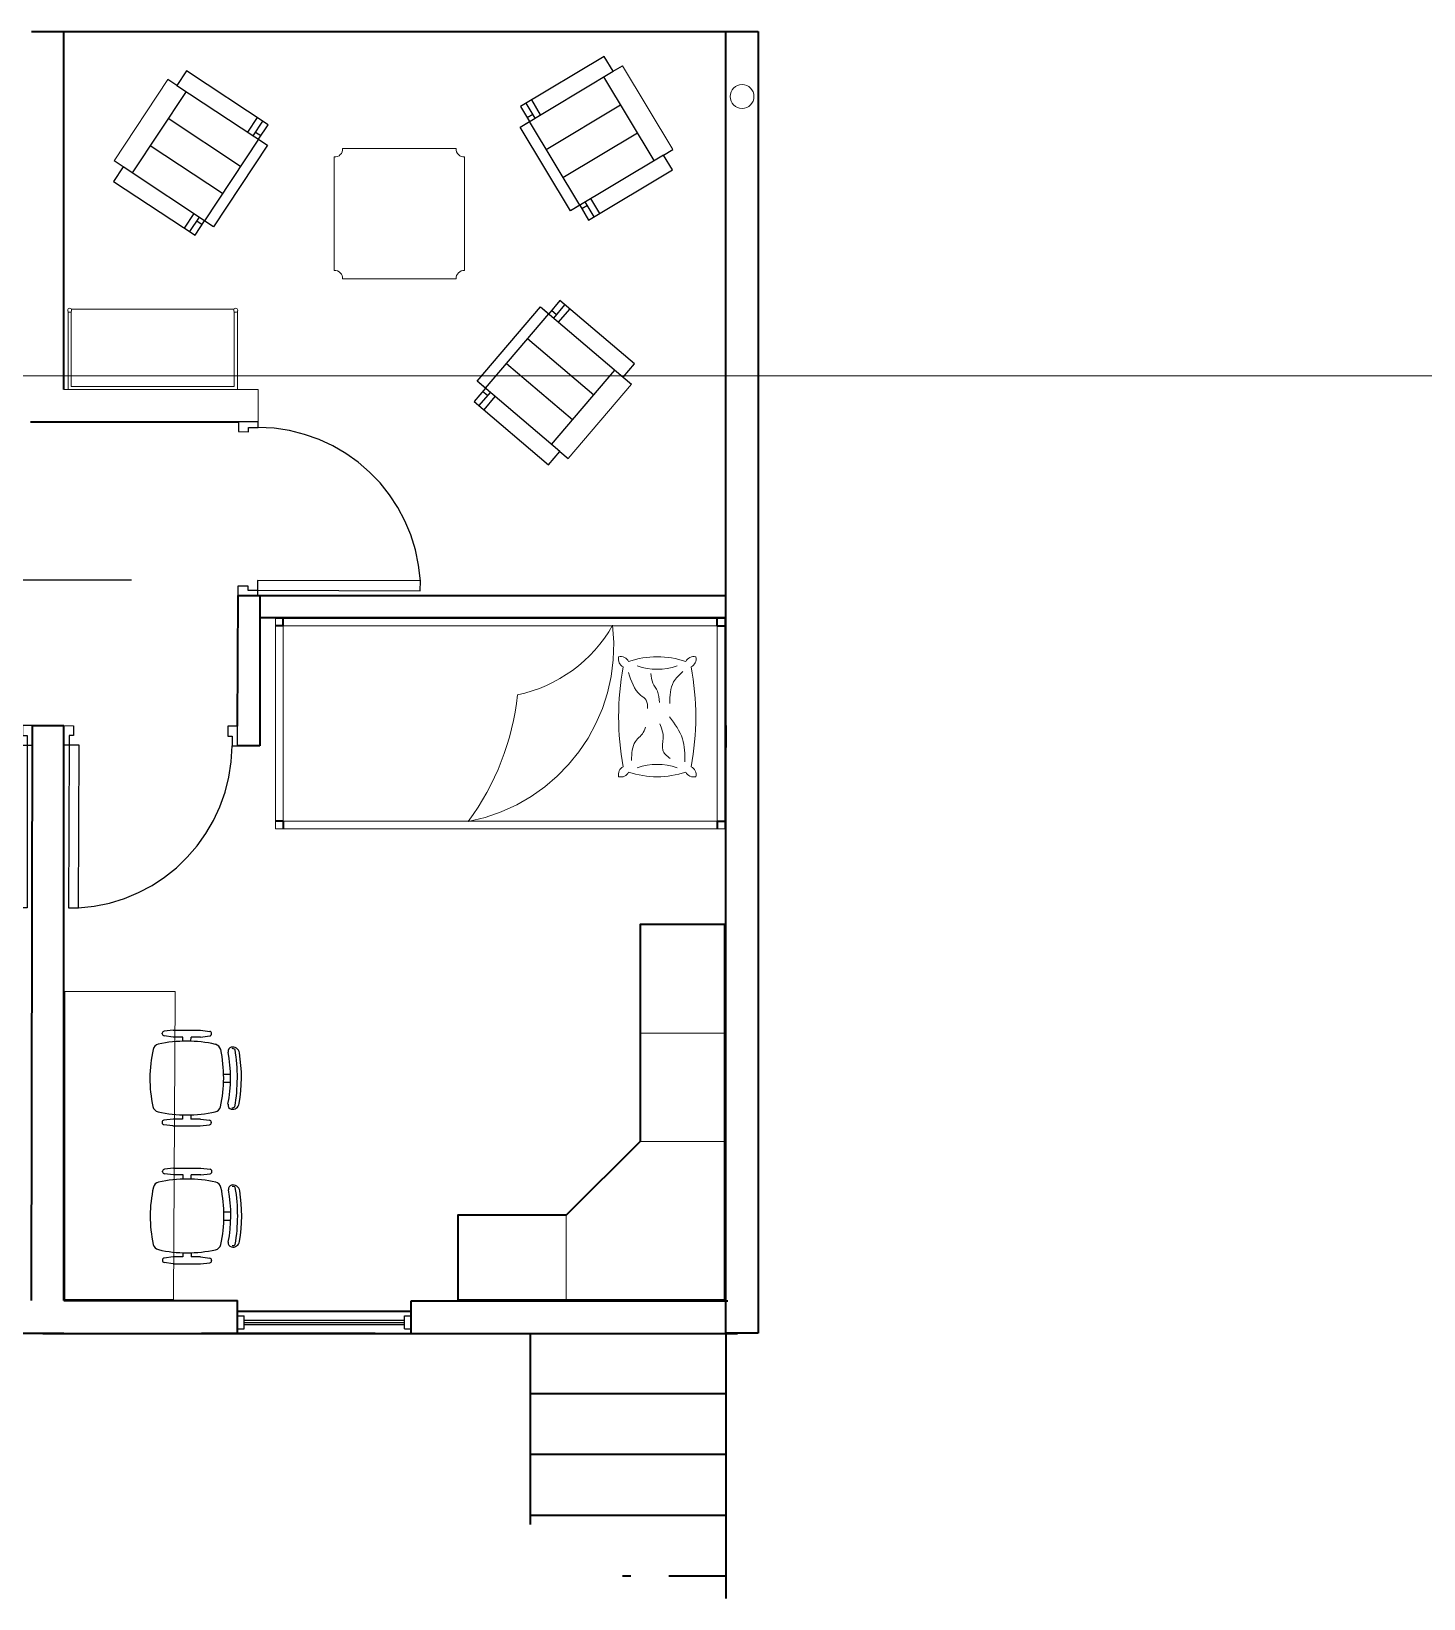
# Model space of a CAD drawing. Header units: metres. Extents: x -56 to -36, y -677 to -309.
# Drawn here: x -52.38 to -45.97, y -320.57 to -313.34 of the extents above; entities that cross this region are included whole.
import ezdxf

# ---------------------------------------------------------------- set-up
doc = ezdxf.new("R2010")
doc.units = ezdxf.units.M
doc.header["$LTSCALE"] = 5
doc.header["$MEASUREMENT"] = 0
doc.linetypes.add('HIDDEN', pattern=[0.375, 0.25, -0.125])
doc.layers.add('A-ANNO-NPLT', color=210, linetype='Continuous', lineweight=18, plot=False)
for name, color, linetype, lineweight in [('A-DOOR-FULL', 7, 'Continuous', 25), ('A-FLOR-LEVL', 7, 'Continuous', 35), ('A-FURN', 7, 'Continuous', 18), ('A-GLAZ-FULL', 4, 'Continuous', 25), ('A-WALL-FULL', 7, 'Continuous', 35), ('A-WALL-FULL-EXTR', 7, 'Continuous', 35), ('A-WALL-FULL-INTR', 7, 'Continuous', 35), ('ARREDI_attrezzature - furniture', 7, 'Continuous', 9)]:
    doc.layers.add(name, color=color, linetype=linetype, lineweight=lineweight)

# ---------------------------------------------------------------- blocks, each defined once
blk = doc.blocks.new('DOOR-75')
for points in [[(-0.07, 0.84), (-0.07, 0.09), (-0.025, 0.09), (-0.025, 0.84), (-0.07, 0.84)], [(-0.775, 0.09), (-0.8, 0.09), (-0.8, 0), (-0.755, 0), (-0.755, 0.045), (-0.775, 0.045), (-0.775, 0.09)], [(-0.025, 0.09), (0, 0.09), (0, 0), (-0.045, 0), (-0.045, 0.045), (-0.025, 0.045), (-0.025, 0.09)]]:
    blk.add_lwpolyline(points)
at = {"linetype": 'HIDDEN'}
blk.add_arc((-0.0225, 0.089), 0.7525, 93.61808, 179.92486, dxfattribs=at)
blk = doc.blocks.new('A$C7CBC2A67')
for p, q in [((-0.2682, 0.0953), (-0.2687, -0.0667)), ((-0.2682, 0.0953), (-0.2613, 0.1494)), ((-0.2464, 0.16), (-0.2492, 0.16)), ((-0.2277, 0.0951), (-0.2343, 0.1493)), ((-0.2279, 0.0384), (-0.2277, 0.0951)), ((0.2581, 0.0371), (0.2583, 0.0938)), ((0.2583, 0.0938), (0.2652, 0.1479)), ((0.2773, 0.1585), (0.2801, 0.1585)), ((0.2988, 0.0937), (0.2922, 0.1479)), ((0.2988, 0.0937), (0.2983, -0.0683)), ((-0.2032, 0.0384), (-0.2279, 0.0384)), ((0.2335, 0.0372), (0.2581, 0.0371)), ((-0.2687, -0.0667), (-0.262, -0.1209)), ((-0.2282, -0.0669), (-0.2351, -0.121)), ((-0.2282, -0.0669), (-0.228, -0.0102)), ((-0.2033, -0.0102), (-0.228, -0.0102)), ((0.2333, -0.0114), (0.258, -0.0115)), ((0.2578, -0.0682), (0.258, -0.0115)), ((0.2578, -0.0682), (0.2645, -0.1224)), ((0.2983, -0.0683), (0.2914, -0.1224)), ((-0.2472, -0.1316), (-0.25, -0.1316)), ((0.2765, -0.1331), (0.2793, -0.1331)), ((-0.1689, -0.2493), (-0.1688, -0.2487)), ((-0.0098, -0.2048), (-0.0099, -0.2453)), ((0.0388, -0.2049), (0.0387, -0.2454)), ((0.1976, -0.2503), (0.1975, -0.2497))]:
    blk.add_line(p, q)
for centre, radius, start, end in [((-0.1452, 0.1747), 0.0405, 102.23055, 167.45221), ((0.0135, -0.5576), 0.7897, 77.45221, 102.23055), ((0.1763, 0.1738), 0.0405, 12.23055, 77.45221), ((-0.2492, 0.1479), 0.0121, 89.84138, 172.71636), ((-0.2464, 0.1478), 0.0121, 6.9664, 89.84138), ((0.5861, 0.0119), 0.7897, 167.45221, 192.23055), ((-0.556, 0.0151), 0.7897, 347.45221, 12.23055), ((0.2773, 0.1464), 0.0121, 89.84138, 172.71636), ((0.2801, 0.1464), 0.0121, 6.9664, 89.84138), ((-0.25, -0.1194), 0.0121, 186.9664, 269.84138), ((-0.2471, -0.1195), 0.0121, 269.84138, 352.71636), ((-0.1461, -0.1468), 0.0405, 192.23055, 257.45221), ((0.1754, -0.1477), 0.0405, 282.23055, 347.45221), ((0.2765, -0.1209), 0.0121, 186.9664, 269.84138), ((0.2794, -0.1209), 0.0121, 269.84138, 352.71636), ((-0.1293, -0.2575), 0.0405, 167.45221, 260.16867), ((-0.1452, -0.2546), 0.0243, 79.0817, 167.45221), ((-0.1414, -0.2574), 0.0196, 167.45221, 225.50974), ((0.017, 0.7231), 1.0093, 260.17749, 279.50527), ((0.0166, 0.5845), 0.7897, 257.45221, 282.23055), ((0.0166, 0.5845), 0.8302, 259.0817, 280.60107), ((0.1579, -0.2583), 0.0405, 279.51409, 12.23055), ((0.1739, -0.2554), 0.0243, 12.23055, 100.60107), ((0.17, -0.2583), 0.0196, 314.17302, 12.23055), ((0.0166, 0.5845), 0.895, 260.16867, 279.51409)]:
    blk.add_arc(centre, radius, start, end)

msp = doc.modelspace()

# ---------------------------------------------------------------- linework, layer by layer
for points in [[(-49.8564, -314.1465), (-49.8152, -314.2151), (-49.4294, -313.9836), (-49.4705, -313.915), (-49.8993, -314.1722), (-50.1308, -313.7863), (-49.702, -313.5291), (-49.7432, -313.4605), (-50.1291, -313.692), (-50.0879, -313.7606)], [(-49.702, -313.5291), (-49.6592, -313.5034)], [(-51.3367, -313.8424), (-51.2926, -313.7757), (-51.668, -313.5275), (-51.7121, -313.5942), (-51.295, -313.87), (-51.5432, -314.2454), (-51.9603, -313.9696), (-52.0044, -314.0364), (-51.629, -314.2845), (-51.5849, -314.2178)], [(-51.7121, -313.5942), (-51.7538, -313.5667)], [(-50.0107, -313.8892), (-49.6677, -313.6834)], [(-51.4195, -313.9675), (-51.7531, -313.7469)], [(-49.8564, -314.1465), (-49.8993, -314.1722), (-50.1308, -313.7863), (-50.0879, -313.7606)], [(-49.8564, -314.1465), (-50.0879, -313.7606)], [(-51.5022, -314.0927), (-51.8359, -313.8721)], [(-51.3367, -313.8424), (-51.5849, -314.2178)], [(-51.3367, -313.8424), (-51.295, -313.87), (-51.5432, -314.2454), (-51.5849, -314.2178)], [(-49.9336, -314.0179), (-49.5906, -313.8121)], [(-51.9603, -313.9696), (-52.002, -313.9421)], [(-49.4705, -313.915), (-49.4276, -313.8892)], [(-50.2908, -314.9895), (-50.3426, -315.0504), (-50.0001, -315.3422), (-49.9482, -315.2813), (-50.3288, -314.957), (-50.037, -314.6145), (-49.6564, -314.9387), (-49.6045, -314.8778), (-49.9471, -314.586), (-49.999, -314.6469)], [(-50.2908, -314.9895), (-50.3288, -314.957), (-50.037, -314.6145), (-49.999, -314.6469)], [(-50.2908, -314.9895), (-49.999, -314.6469)], [(-50.0962, -314.7611), (-49.7917, -315.0205)], [(-50.1935, -314.8753), (-49.889, -315.1347)], [(-49.6564, -314.9387), (-49.6183, -314.9711)], [(-49.9482, -315.2813), (-49.9101, -315.3137)], [(-51.9224, -315.8738), (-52.4871, -315.8738), (-52.6447, -315.8738)]]:
    msp.add_lwpolyline(points)
for points, elevation in [([(-49.5134, -313.9407), (-49.7449, -313.5548)], 0.375), ([(-51.6704, -313.6218), (-51.9186, -313.9972)], 0.375), ([(-50.0622, -313.7452), (-50.1033, -313.6766)], 0.47), ([(-50.0725, -313.728), (-50.0982, -313.7435)], 0.47), ([(-50.0365, -313.7297), (-50.0776, -313.6611)], 0.67), ([(-51.3427, -313.7426), (-51.3868, -313.8093)], 0.67), ([(-51.3176, -313.7591), (-51.3618, -313.8258)], 0.64), ([(-51.3507, -313.8092), (-51.3257, -313.8257)], 0.47), ([(-49.8204, -314.1482), (-49.8461, -314.1636)], 0.47), ([(-49.7895, -314.1996), (-49.8307, -314.131)], 0.64), ([(-49.7638, -314.1842), (-49.8049, -314.1156)], 0.67), ([(-51.6349, -314.1847), (-51.6791, -314.2514)], 0.67), ([(-51.6099, -314.2012), (-51.654, -314.268)], 0.47), ([(-51.6209, -314.2179), (-51.5959, -314.2345)], 0.47), ([(-49.9631, -314.6511), (-49.986, -314.6317)], 0.47), ([(-49.9761, -314.6663), (-49.9242, -314.6054)], 0.47), ([(-49.9533, -314.6858), (-49.9014, -314.6249)], 0.67), ([(-49.9862, -315.2488), (-49.6944, -314.9063)], 0.375), ([(-50.3198, -315.0698), (-50.2679, -315.0089)], 0.64), ([(-50.2809, -315.0241), (-50.3037, -315.0047)], 0.47), ([(-50.297, -315.0893), (-50.2451, -315.0284)], 0.67)]:
    msp.add_lwpolyline(points, dxfattribs=dict(elevation=elevation))
at = {"layer": 'A-ANNO-NPLT'}
msp.add_line((-56.0364, -314.9335), (-36.1652, -314.9335), dxfattribs=at)
at = {"layer": 'A-FLOR-LEVL'}
for p, q in [((-52.2332, -313.345), (-49.1832, -313.345)), ((-50.6332, -319.2459), (-51.4332, -319.2459)), ((-50.7984, -319.3459), (-51.5984, -319.3459)), ((-50.0832, -320.2263), (-50.0832, -319.345)), ((-49.1832, -319.345), (-49.1832, -320.5688)), ((-49.1832, -319.625), (-50.0832, -319.625)), ((-49.1832, -319.905), (-50.0832, -319.905)), ((-49.1832, -320.185), (-50.0832, -320.185)), ((-49.62, -320.465), (-49.6585, -320.465)), ((-49.1832, -320.465), (-49.4458, -320.465))]:
    msp.add_line(p, q, dxfattribs=at)
at = {"layer": 'A-FURN'}
for p, q in [((-49.6592, -313.5034), (-49.4276, -313.8892)), ((-52.002, -313.9421), (-51.7538, -313.5667)), ((-50.9874, -313.923), (-50.9874, -314.448)), ((-50.4249, -313.8855), (-50.9499, -313.8855)), ((-50.3874, -314.448), (-50.3874, -313.923)), ((-50.9499, -314.4855), (-50.4249, -314.4855)), ((-52.2139, -314.636), (-52.214, -314.9958)), ((-52.199, -314.9813), (-52.199, -314.6356)), ((-51.4493, -314.6254), (-52.1989, -314.6254)), ((-51.4489, -314.6254), (-51.4489, -314.6254)), ((-51.4489, -314.6358), (-51.4489, -314.9813)), ((-51.4339, -314.9954), (-51.4339, -314.636)), ((-51.3373, -314.9953), (-52.2332, -314.9953)), ((-51.4489, -314.9813), (-52.199, -314.9813)), ((-51.3379, -315.1453), (-51.3373, -314.9953)), ((-49.9101, -315.3137), (-49.6183, -314.9711)), ((-52.2282, -317.77), (-51.7197, -317.77)), ((-52.2282, -319.19), (-52.2282, -317.77)), ((-51.7197, -317.77), (-51.7197, -317.7875)), ((-51.7198, -317.7875), (-51.7282, -319.19)), ((-49.5782, -317.9617), (-49.1882, -317.9617)), ((-49.5782, -318.4617), (-49.1882, -318.4617)), ((-49.9182, -318.8017), (-49.9182, -319.1917)), ((-51.7282, -319.19), (-52.2282, -319.19))]:
    msp.add_line(p, q, dxfattribs=at)
msp.add_lwpolyline([(-49.1879, -317.0206), (-51.2579, -317.0206), (-51.2579, -316.0506), (-49.1879, -316.0506), (-49.1879, -317.0206)], dxfattribs=at)
msp.add_lwpolyline([(-49.2229, -316.9856), (-51.2229, -316.9856), (-51.2229, -316.0856), (-49.2229, -316.0856)], close=True, dxfattribs=at)
at = {"layer": 'A-FURN', "linetype": 'HIDDEN'}
msp.add_lwpolyline([(-50.1434, -316.4036, -0.134525), (-50.3699, -316.9867, 0.392632), (-49.7044, -316.0825, -0.214426)], format="xyb", close=True, dxfattribs=at)
at = {"layer": 'A-FURN'}
for centre, radius in [((-49.1082, -313.645), 0.055), ((-52.2066, -314.6305), 0.00918), ((-51.4414, -314.6306), 0.00918)]:
    msp.add_circle(centre, radius, dxfattribs=at)
for centre, start, end in [((-50.9832, -313.8896), 262.85944, 7.14056), ((-50.3915, -313.8896), 172.85944, 277.14056), ((-50.9832, -314.4813), 352.85944, 97.14056), ((-50.3915, -314.4813), 82.85944, 187.14056)]:
    msp.add_arc(centre, 0.0336, start, end, dxfattribs=at)
at = {"layer": 'A-GLAZ-FULL'}
for p, q in [((-51.4332, -319.2659), (-51.4032, -319.2659)), ((-51.4032, -319.2859), (-50.6632, -319.2859)), ((-50.6632, -319.2659), (-50.6332, -319.2659)), ((-51.4332, -319.3259), (-51.4032, -319.3259)), ((-51.4032, -319.2959), (-50.6632, -319.2959)), ((-51.4032, -319.3059), (-50.6632, -319.3059)), ((-50.6632, -319.3259), (-50.6332, -319.3259))]:
    msp.add_line(p, q, dxfattribs=at)
at = {"layer": 'A-GLAZ-FULL', "ltscale": 0.001}
for p, q in [((-51.4032, -319.3259), (-51.4032, -319.2659)), ((-50.6632, -319.3259), (-50.6632, -319.2659))]:
    msp.add_line(p, q, dxfattribs=at)
at = {"layer": 'A-WALL-FULL'}
for p, q in [((-49.1832, -313.345), (-49.0332, -313.345)), ((-49.0332, -313.345), (-49.0332, -319.345)), ((-52.3877, -315.145), (-52.2332, -315.145)), ((-52.2332, -315.145), (-51.4279, -315.145)), ((-49.1832, -315.945), (-49.1832, -315.845)), ((-51.4332, -316.548), (-51.4309, -315.945)), ((-51.4309, -315.945), (-49.1832, -315.945)), ((-51.4309, -315.945), (-51.3309, -315.945)), ((-51.3309, -315.945), (-51.3309, -316.638)), ((-51.3325, -316.0464), (-49.1832, -316.0464)), ((-51.2229, -316.0856), (-51.2579, -316.0856)), ((-51.2229, -316.0856), (-51.2229, -316.0506)), ((-49.2229, -316.0856), (-49.2229, -316.0506)), ((-49.2229, -316.0856), (-49.1879, -316.0856)), ((-52.3782, -316.545), (-52.2332, -316.545)), ((-49.1832, -316.545), (-49.1832, -316.645)), ((-51.3309, -316.638), (-51.4335, -316.638)), ((-51.2229, -316.9856), (-51.2579, -316.9856)), ((-51.2229, -316.9856), (-51.2229, -317.0206)), ((-49.2229, -316.9856), (-49.2229, -317.0206)), ((-49.2229, -316.9856), (-49.1879, -316.9856)), ((-52.2332, -319.195), (-51.4332, -319.195)), ((-51.4332, -319.3442), (-51.4332, -319.195)), ((-50.6332, -319.3459), (-50.6332, -319.1967)), ((-50.6332, -319.1967), (-49.1732, -319.1967)), ((-52.3297, -319.3459), (-49.1284, -319.3459)), ((-49.0332, -319.345), (-49.1832, -319.345))]:
    msp.add_line(p, q, dxfattribs=at)
msp.add_lwpolyline([(-50.4182, -319.1917), (-49.1882, -319.1917), (-49.1882, -317.4617), (-49.5782, -317.4617), (-49.5782, -318.4617), (-49.9182, -318.8017), (-50.4182, -318.8017)], close=True, dxfattribs=at)
at = {"layer": 'A-WALL-FULL-EXTR'}
for p, q in [((-52.3832, -313.345), (-52.2332, -313.345)), ((-52.2332, -314.6245), (-52.2332, -313.345)), ((-49.1832, -319.345), (-49.1832, -313.345)), ((-52.2332, -314.9953), (-52.2332, -314.6189)), ((-52.3832, -319.195), (-52.3782, -316.545)), ((-52.2332, -319.195), (-52.2332, -317.995)), ((-53.1832, -319.345), (-52.3832, -319.345)), ((-52.3832, -319.345), (-52.2332, -319.345))]:
    msp.add_line(p, q, dxfattribs=at)
at = {"layer": 'A-WALL-FULL-INTR'}
msp.add_line((-52.2332, -317.995), (-52.2332, -316.545), dxfattribs=at)
at = {"layer": 'ARREDI_attrezzature - furniture', "ltscale": 0.2}
for centre, radius, start, end in [((-49.6381, -316.2382), 0.04, 165.51665, 244.20995), ((-49.6668, -316.2669), 0.04, 25.79005, 104.48335), ((-49.4991, -316.6384), 0.4107, 71.28525, 108.71475), ((-49.3313, -316.2669), 0.04, 75.51665, 154.20995), ((-49.36, -316.2382), 0.04, 295.79005, 14.48335), ((-48.4228, -316.5043), 1.254, 169.42346, 190.57654), ((-49.4991, -316), 0.2851, 251.15984, 288.84016), ((-50.5753, -316.5043), 1.254, 349.42346, 10.57654), ((-49.6381, -316.7705), 0.04, 115.79005, 194.48335), ((-49.6668, -316.7418), 0.04, 255.51665, 334.20995), ((-49.4991, -316.3702), 0.4107, 251.28525, 288.71475), ((-49.4991, -317.0086), 0.2851, 71.15984, 108.84016), ((-49.3313, -316.7418), 0.04, 205.79005, 284.48335), ((-49.36, -316.7705), 0.04, 345.51665, 64.20995)]:
    msp.add_arc(centre, radius, start, end, dxfattribs=at)
for points in [[(-49.6315, -316.3006), (-49.5754, -316.4047), (-49.5499, -316.4282), (-49.5438, -316.4659)], [(-49.5286, -316.3046), (-49.519, -316.3491), (-49.4983, -316.3859), (-49.4889, -316.4381)], [(-49.3804, -316.2958), (-49.4234, -316.3438), (-49.4417, -316.443)], [(-49.4398, -316.6959), (-49.4737, -316.6577), (-49.4713, -316.6034), (-49.487, -316.5361)], [(-49.3715, -316.7122), (-49.3828, -316.6059), (-49.4419, -316.5042)], [(-49.6174, -316.705), (-49.5991, -316.6179), (-49.5593, -316.5696), (-49.5533, -316.5526)]]:
    msp.add_spline(points, degree=3, dxfattribs=at)

# ---------------------------------------------------------------- block references
at = {"xscale": 0.7776796697044694, "yscale": 0.7776796697044694, "zscale": 0.7776796697044694, "rotation": 89.99999999999999}
for p in [(-51.6564, -318.181), (-51.655, -318.8165)]:
    msp.add_blockref('A$C7CBC2A67', p, dxfattribs=at)
at = {"layer": 'A-DOOR-FULL'}
for p, rotation in [((-51.4309, -315.945), 269.7837897678388), ((-52.2332, -316.545), 179.7837897678387)]:
    msp.add_blockref('DOOR-75', p, dxfattribs=dict(at, rotation=rotation))
at = {"layer": 'A-DOOR-FULL', "xscale": -1, "rotation": 180}
msp.add_blockref('DOOR-75', (-52.3782, -316.545), dxfattribs=at)

doc.saveas('drawing.dxf')
